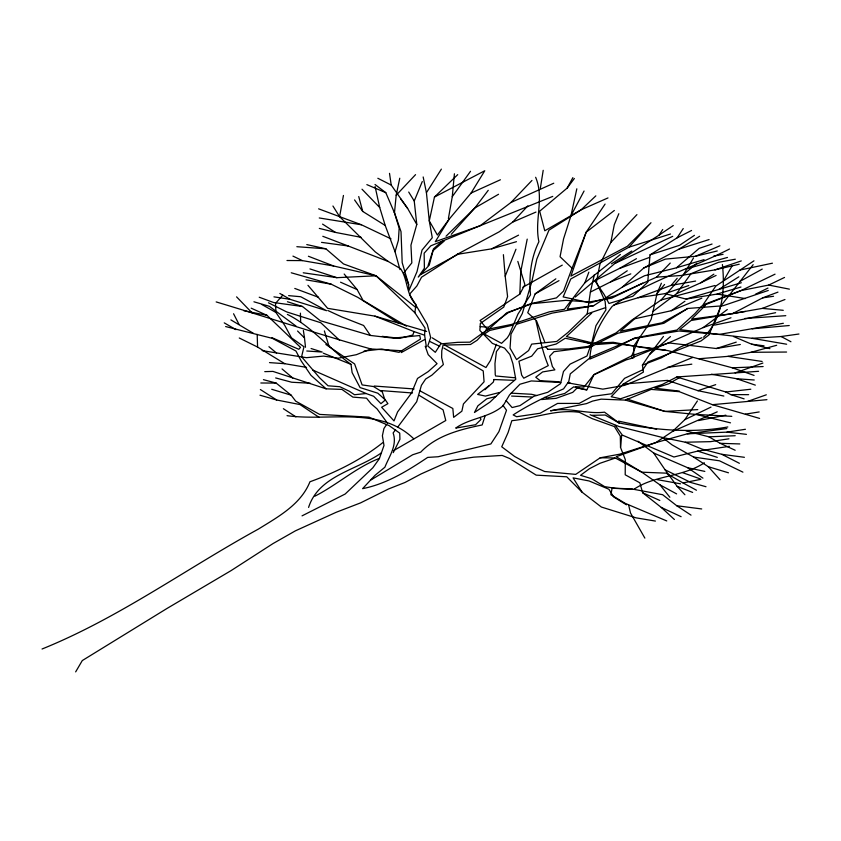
<?xml version="1.0" encoding="UTF-8"?>
<svg xmlns="http://www.w3.org/2000/svg" width="841" height="841" viewBox="0 0 841 841"><rect width="100%" height="100%" fill="white"/><g stroke="black" fill="none" stroke-linecap="round" stroke-linejoin="round"><path stroke-width="1.26" d="M691.565 230.466L677.142 237.835L650.03 254.865L647.738 282.229L632.884 296.221L608.989 303.496L604.143 294.497L594.797 280.673L619.449 268.468L636.448 258.66M527.833 205.877L512.705 222.087L499.281 231.759L457.21 254.339L421.551 277.194L416.852 286.014L409.535 294.276L427.281 324.416L430.655 337.43L427.764 345.977L435.302 352.316L440.768 343.895L457.851 342.329L469.93 342.171L487.486 329.588L480.064 320.495L519.822 294.119L520.726 271.664L527.212 239.117M448.4 218.544L452.279 196.657L454.413 173.772M674.387 519.496L661.278 507.428L642.682 492.763L639.854 482.818L625.21 474.797L625.294 459.564L620.532 447.433L621.657 435.554M399.969 269.593L395.06 251.764L398.413 240.232L399.16 228.153L394.471 212.847L396.185 195.238L399.769 178.208M722.398 264.537C725.121 289.504 722.766 319.117 703.549 337.22M426.376 346.87L424.579 335.075L425.052 328.085L414.865 312.726L415.948 304.442C406.035 294.897 408.116 279.78 400.631 268.731L388.248 261.488L375.286 251.932L339.606 216.673L332.931 206.013M607.99 197.919L581.163 209.777L548.942 230.192L536.81 259.123L531.869 281.493L522.303 313.514L510.981 334.161L510.045 348.153L516.584 359.591L528.59 350.56L531.67 344.116L556.721 341.457L567.99 332.447L587.207 313.882L590.382 292.09L594.335 274.755M540.364 188.184L543.202 170.324M339.606 216.673L343.443 195.459M506.093 400.631L512.116 407.549L520.011 405.614L533.825 396.311L547.754 392.295L560.537 383.664L563.47 371.512L570.124 364.121L586.976 355.995L592.222 341.025L595.964 325.677L605.898 309.94L605.142 301.499L596.427 282.082L599.938 264.2L610.797 242.513L614.319 224.631L618.818 213.709M457.714 174.634L434.461 197.046L429.278 220.899L432.274 237.73L422.024 250.103L417.01 271.622L408.842 290.702L408.652 284.563L402.187 262.623L401.02 231.706L394.282 212.111M480.253 326.623L488.369 327.233L508.311 312.663L530.587 303.738L556.437 297.882L563.523 291.112L572.08 268.216L560.053 256.736L563.565 238.855L570.965 215.664L576.821 188.804M661.383 283.217L657.042 293.52L651.228 319.149L647.013 326.886L633.725 346.124L633.683 357.761L626.177 359.885L593.82 374.823L586.766 390.066L573.646 386.86L564.721 393.472L547.176 398.024L544.505 397.383M494.024 379.543L493.331 382.087L484.858 389.751M408.705 192.042L414.245 201.01L416.779 224.452L410.955 245.141L411.827 262.897L403.585 273.083M428.122 265.472L433.483 248.831L442.66 240.852M485.162 415.675L482.177 424.947C460.227 429.446 436.5 435.459 420.752 452.122L412.679 454.76L371.154 479.822M307.964 285.32L327.633 308.332L374.939 316.142L414.003 331.585L412.847 335.002L399.959 338.355L382.192 336.358M496.358 344.337L490.471 360.442L485.951 367.538L444.447 344.957M486.024 329.63L511.57 324.416L549.278 311.853L564.437 309.278L584.863 282.786L588.847 272.158M572.08 268.216L586.177 232.179L605.078 204.079M555.838 278.834L535.128 293.887L527.738 312.715L535.728 320.085C539.459 335.38 542.056 351.16 548.279 365.625L523.764 378.208L521.651 375.097L518.929 361.22L531.659 356.174L537.588 348.805L556.216 344.011L565.226 338.24L589.877 343.422L613.226 342.298L641.536 347.365L667.849 350.592L732.311 367.801L754.072 375.401M495.759 396.553L486.781 398.792L477.888 405.825L474.461 412.489L490.009 402.072L499.785 392.684L515.796 379.291L512.926 363.722L509.888 354.513L504.547 348.111L492.395 343.401L479.864 330.45L480.327 323.449L503.77 307.091L507.586 296.61L505.199 276.153L515.964 249.241M575.517 386.702L583.948 387.06L594.114 374.466L631.78 355.817L639.034 338.187M414.245 201.01L422.287 181.53M393.262 452.647L399.927 439.275L399.738 433.147L389.162 425.641L368.978 417.147L319.622 414.403L295.706 401.157L291.133 395.165L276.174 383.086L263.443 379.659M308.584 507.407C318.96 475.249 356.784 470.319 381.394 452.847M570.965 215.664L584.064 191.023M519.822 294.119L524.9 284.636L517.825 261.393M595.838 195.858L581.163 209.777L544.779 230.781L539.67 211.217L567.17 188.079L572.868 177.64M572.479 299.753L567.233 309.078L593.588 305.714L622.414 287.044L644.605 275.722L676.458 267.795L704.096 259.627M723.723 280.431L732.206 265.703M75.658 671.875L82.281 660.574L166.875 608.537L231.107 570.597L273.01 543.58L295.338 530.871L336.169 512.285L360.6 502.876L388.658 488.915L404.931 482.503L421.015 473.977L450.955 460.584L473.735 457.157L502.172 455.433L509.793 458.587L536.201 475.144L566.75 476.794L582.067 492.185L601.368 507.039L636.059 517.846L655.412 521.073M547.901 349.341L568.747 348.931L587.954 346.439L616.043 332.899L631.749 320.158L661.079 300.016L683.481 274.629L693.552 257.924M434.461 197.046L484.773 170.755L471.065 193.073L449.02 219.364L435.312 241.682L480.19 225.703L552.768 196.395M449.02 219.364L437.394 235.038L429.278 220.899L426.429 192.694L441.378 169.125M386.555 424.547L383.927 428.542L382.382 435.785L383.99 445.467L379.333 458.723L372.826 467.806L345.146 494.035L302.045 515.859M575.244 297.083L614.897 263.422L658.976 235.196L662.719 229.509M677.142 237.835L683.239 228.552M676.606 493.888L659.933 484.837L641.83 472.19L616.211 456.705L655.78 442.618L672.474 431.475L684.9 419.606L697.399 400.968M758.582 371.312L676.826 376.978L662.477 384.4L620.532 398.781L611.186 396.731L623.234 384.095L643.407 372.069L642.408 365.11L649.651 354.355L663.444 336.463M452.279 196.657L470.518 171.291M652.952 311.475L676.616 293.625L690.945 273.735L718.498 262.318L735.339 259.207M567.17 188.079L574.35 178.492M488.253 190.308L474.86 207.969L451.27 234.282M395.606 429.783L393.115 432.926C397.509 445.246 389.204 456.295 384.863 467.239L374.97 475.365L362.608 488.642C386.597 483.922 407.622 470.823 427.67 457.409L438.15 456.747L490.86 443.943L498.913 431.643L506.503 410.25L502.897 405.246M397.74 427.081L416.684 401.746L421.425 385.315L425.63 379.049L431.906 375.139L443.375 364.552L441.641 357.625L441.767 350.844L443.081 345.094L470.508 344.484L477.089 340.269L488.621 328.106M500.332 346.639L496.432 351.527L494.96 363.627L495.254 375.044M753.158 264.663L720.968 305.83L708.942 334.97L701.047 340.92L647.99 361.987L642.829 369.756L624.548 378.345L611.649 393.756L592.106 396.458L579.176 403.407L557.551 403.428L540.122 413.257L516.616 416.715L513.157 414.918C529.084 404.553 546.293 396.479 563.565 388.857L568.768 381.509L570.272 373.846L591.097 356.931L634.503 338.481L678.897 331.007L719.108 334.434L751.98 338.292L786.64 344.221M657.042 293.52L664.569 284.479M613.804 305.031L638.119 297.725L671.129 285.383L677.184 278.266M282.818 295.128L275.501 303.391L275.953 312.474L284.836 325.541L291.438 337.819L303.979 346.755L301.583 356.763L319.612 377.798L328.032 385.798L339.838 386.713L349.414 391.296L354.492 394.734L366.108 393.535L373.677 396.269L380.941 403.669L385.378 399.938L377.798 393.189L360.074 387.585L352.116 372.595L351.012 364.374C329.052 348.605 311.916 326.466 287.359 314.397M739.228 264.221L715.018 269.866L681.021 275.512L656.611 277.12L615.107 295.748L590.224 302.855L563.155 296.915L570.808 278.939L628.963 247.191L650.976 222.728L627.386 246.276L570.902 276.111L586.177 232.179L614.351 210.471M610.797 242.513L636.931 214.623M396.185 195.238L415.549 174.644M444.29 240.989L433.073 250.618L429.246 265.115L418.24 277.088L424.4 268.226L424.148 253.215L430.802 245.814L480.19 225.703L510.96 202.492L531.954 180.447M656.611 277.12L670.245 263.054M705.2 305.63L691.607 319.138L732.616 313.609L762.356 308.395L784.958 299.512M446.045 236.226L474.86 207.969L498.545 194.282M591.749 313.073L566.424 336.547L591.559 342.75M487.212 330.65L506.85 312.705L532.048 303.696L565.825 300.353L589.057 301.982L611.796 298.124L642.766 283.091M622.414 287.044L643.785 267.985L679.065 249.104L699.628 236.279M676.458 267.795L699.186 248.368L712.064 244.037M649.651 354.355L670.456 336.589M620.395 254.476L584.863 282.786M683.481 274.629L696.832 263.286M488.905 385.819L477.583 394.408L485.436 396.079L499.47 392.484M382.644 442.755C360.968 459.974 335.874 472.39 309.951 481.767C300.868 504.516 278.224 516.763 258.523 529.01C186.197 568.705 118.886 617.967 42.05 649.01M631.139 358.213L668.584 342.897L703.234 327.58L727.318 309.52M726.845 428.584L687.307 433.809L655.78 442.618L619.649 454.193L600.211 457.788L575.696 474.387L544.653 471.517L529.651 464.695L514.618 456.474L501.741 446.792L508.143 432.421L511.843 420.668C534.403 418.471 556.027 409.104 579.249 412.29L592.285 418.671L614.414 426.576L620.301 436.09L620.532 447.433M768.285 290.46L722.871 305.788L687.728 308.468L661.972 322.807L620.385 331.228L634.671 318.813L671.244 310.728L684.952 301.215M658.976 235.196L673.263 225.556M694.435 235.333L679.581 245.299L650.03 254.865M590.382 292.09L610.671 281.872L627.26 270.791M753.957 260.836L715.849 286.035L702.95 304.905L741.194 290.513L775.055 274.166M676.616 293.625L700.7 282.828L713.872 274.166M638.119 297.725L665 293.625L686.056 299.081L718.887 289.409L738.85 276.815M611.407 263.832L631.77 251.007M687.728 308.468L663.854 323.312L617.851 333.225L590.403 347.039L553.977 351.696L549.625 356.269L552.39 366.56L554.892 369.861L542.613 371.932L535.759 377.21L540.111 380.679L559.265 381.793M314.912 496.169C337.136 484.815 356.206 467.333 379.459 458.356M522.871 287.265L562.272 265.125M679.791 377.409L668.69 383.822L654.855 388.174L679.339 391.118M614.908 458.187L599.98 463.286L589.478 468.689L580.542 475.302L591.854 478.771L604.658 486.634L615.812 488.411L633.851 489.346C655.013 474.923 682.808 477.141 704.359 462.813M401.283 352.589L424.642 339.533M393.388 450.755L445.772 420.511L443.07 409.84L419.323 395.438M535.128 293.887L558.981 280.652M739.985 281.388L762.24 269.078M420.889 274.45L458.787 253.856M732.616 313.609L762.692 297.851L777.967 292.121M457.21 254.339L491.68 248.841L518.55 235.154M755.439 294.245L767.959 288.074M729.494 249.02C690.703 268.763 647.969 281.199 612.174 306.366C600.632 321.493 590.687 339.753 589.825 359.086L614.182 348.826L634.461 338.061L676.973 330.008L694.918 313.598L701.573 306.208L741.194 290.513L768.748 285.067L784.527 277.446M700.7 282.828L716.09 275.438M684.9 419.606L711.013 407.097M614.897 263.422L672.726 236.332M672.474 431.475L717.226 411.838M471.065 193.073L500.395 179.774M510.96 202.492L553.756 183.222M701.857 337.725L680.348 347.039L661.531 357.761L642.408 365.11M512.705 222.087L535.959 212.079M727.822 426.955C691.491 433.493 654.929 430.045 619.05 422.939L604.521 412.164C586.461 414.445 568.747 406.802 550.54 410.829L586.524 403.606L592.527 401.104L601.147 399.149L625.42 400.106L651.197 389.394L679.307 391.675L712.422 404.679L759.612 418.419M643.785 267.985L665.42 259.112L695.486 256.274L719.917 245.793M692.763 357.436L624.6 385.367L602.808 389.152L567.906 382.876M671.244 310.728L701.867 298.166M610.671 281.872L630.803 273.872M402.187 350.771L370.87 348.962L356.363 354.692L338.355 358.192L323.512 356.1L306.429 357.677L262.14 350.623M619.449 268.468L649.599 257.367M703.234 327.58L730.987 317.751M735.129 372.889L762.882 363.06M747.702 401.388L766.309 394.807M516.837 324.195L552.074 313.136L593.588 305.714M631.78 355.817L668.584 342.897L716.322 348.531L740.322 344.495M623.234 384.095L667.491 380.353L697.998 390.697L715.702 384.642M715.018 269.866L741.278 260.899M587.207 313.882L605.657 307.606M665 293.625L688.8 285.541M716.322 348.531L736.253 342.14M679.065 249.104L709.1 239.559M628.963 247.191L670.487 233.998M718.887 289.409L741.331 282.744M686.056 299.081L717.131 294.056L740.953 287.023M491.68 248.841L516.469 241.682M686.172 268.91L727.486 257.441M698.997 358.75L727.896 356.363L751.034 352.295L776.674 345.283M661.079 300.016L714.924 285.509M729.389 446.329L697.662 451.091L673.914 457.01L622.351 435.112L615.244 425.378M695.486 256.274L717.268 250.954M512.053 325.351L489.714 330.46L484.374 334.077L501.551 343.338L507.291 337.872L509.215 334.855L517.961 314.071L530.513 294.855C528.768 276.689 530.797 258.24 538.902 241.714C534.203 220.079 544.526 198.402 535.643 177.283M714.545 325.11L775.612 312.694M739.786 270.087L772.437 263.191M600.211 457.788L615.255 457.967L641.83 472.19L666.104 473.147L683.018 482.923L700.931 479.307M698.377 420.584L725.836 415.191M713.652 256.148L723.092 254.318M671.129 285.383L695.633 281.062M745.441 311.433L691.134 320.484L679.759 329.609L719.108 334.434L783.349 323.28M745.399 414.14L759.192 411.943M687.307 433.809L726.992 432.137L745.431 429.278M728.937 438.802L710.498 441.651L685.289 442.229L662.508 437.499L619.008 426.534L590.088 414.718M762.692 297.851L773.552 296.274M751.98 338.292L781.11 336.526L798.95 334.014M667.407 367.38L691.828 364.164M364.1 351.075L381.877 349.057L399.023 352.347L420.468 339.102L419.785 335.527L393.346 338.135L370.376 335.443L320.263 320.705L302.497 306.513L287.454 301.751M676.826 376.978L725.825 392.011L750.834 389.225M712.422 404.679L766.939 399.675M752.138 328.81L789.247 325.53M541.415 399.559L556.101 398.34L572.732 392.358L577.063 388.048L586.65 389.667M596.626 344.516L613.036 343.265L665.788 350.171M744.863 318.487L785.788 315.68M697.778 409.609L664.905 411.407L625.42 400.106M303.244 272.789L336.915 277.677L376.043 275.795L416.137 307.722M686.056 430.897L708.9 436.815L735.202 435.722M732.311 367.801L763.134 366.55M287.033 415.664C329.23 421.614 379.69 405.709 413.814 438.855M264.757 371.638L272.936 371.407L326.098 388.826L341.909 389.404L352.873 397.11L366.529 398.182L371.06 403.754L377.02 408.863L387.47 423.149M592.306 415.317L605.205 415.034L619.344 423.191M751.034 352.295L786.587 352.043M725.825 392.011L730.829 394.608L748.637 394.66M286.981 260.51L302.34 260.605L333.667 265.998L376.043 275.795L414.865 312.726M260.815 382.991L276.174 383.086M708.9 436.815L720.18 443.323L739.828 443.932M493.835 379.533L514.093 380.321M632.348 488.968L612.122 488.106L610.881 494.697L625.22 503.36L666.755 520.936M511.591 396.069L531.785 397.005M627.029 399.012L664.905 411.407L696.39 414.466L731.807 416.327M310.266 383.254L291.701 382.235L275.659 377.935M511.254 393.146L531.438 394.271L536.621 395.501M374.234 386.03L414.098 388.952M560.81 382.508L531.333 380.941L519.906 384.253L509.52 394.934L503.16 405.698C489.62 417.725 470.045 417.861 455.706 428.08L475.564 424.726L480.957 419.491L480.222 417.451M567.728 382.97L570.377 383.149M306.786 351.002L322.177 352.043L311.075 348.521M711.318 374.256L736.653 378.734L754.24 379.995M269.498 362.608L284.794 363.701L306.534 367.37M296.841 246.697L325.898 248.81L343.506 263.948L376.043 275.795M380.468 390.55L412.479 392.989M762.356 308.395L783.265 310.308M288.631 295.633L300.752 296.736L326.518 310.686L290.019 299.312L273.945 296.852M495.559 375.969L515.522 377.83M726.992 432.137L746.43 434.355M633.851 489.346L662.624 494.697L676.763 505.746L701.709 508.952M685.289 442.229L702.014 449.115L721.841 454.319L744.401 457.304M733.468 336.495L751.581 344.179L764.048 345.84M321.535 242.366L348.185 245.982L388.248 261.488M302.497 306.513L273.567 302.508L259.228 297.23M662.508 437.499L671.97 444.826L693.604 457.062L719.476 460.805L742.918 472.148M727.896 356.363L762.125 361.462M717.131 294.056L745.357 298.576M319.254 217.966L361.441 224.778L391.023 238.865M306.029 279.822L331.186 284.184L357.772 297.336L398.666 323.144M656.789 479.559L680.558 483.817M319.317 228.395L335.412 232.4L361.146 237.341M259.985 395.207L276.668 399.99L299.985 404.563L319.16 417.378M768.748 285.067L789.405 289.146M243.722 310.676L267.028 315.354L300.5 347.375L298.828 349.299L271.948 337.704M697.998 390.697L723.859 396.048M225.64 326.55L272.442 338.387L295.927 351.012L301.236 361.01L310.96 375.317L326.098 388.826M618.524 421.11L656.632 429.215M637.93 441.199L653.657 452.994L687.696 467.733L704.832 471.402M306.786 244.584L325.898 248.81M751.581 344.179L769.914 348.647M696.39 414.466L730.503 422.844M584.127 341.803L592.916 343.99M216.169 301.919C267.795 317.425 319.002 334.329 370.87 348.962M705.998 486.729L690.924 482.524L665.063 469.793L653.657 452.994M291.238 272.778L331.186 284.184M253.929 301.793L269.372 306.324L296.074 326.129M374.939 316.142L426.639 331.438M693.604 457.062L708.322 466.713L728.464 472.8M271.727 389.288L291.133 395.165M697.662 451.091L717.31 457.367M730.829 394.608L744.127 398.865M309.94 268.92L336.915 277.677M736.653 378.734L755.334 385.136M414.003 331.585L424.6 335.223M682.745 472.726L700.006 478.771M318.623 208.831L361.441 224.778M294.781 288.442L318.487 297.283M322.807 236.3L348.185 245.982M308.395 256.253L333.667 265.998M665.063 469.793L677.121 486.329L692.648 492.416M323.238 353.146L351.012 364.374M366.844 184.621L385.798 192.673L394.471 212.847M312.789 370.061L366.108 393.535M340.542 282.198L357.141 289.588L363.039 300.384L406.434 326.129M642.682 492.763L659.828 500.469M251.186 308.174L267.028 315.354M720.18 443.323L735.171 450.25M327.811 310.487L341.583 316.847L363.617 325.488L370.376 335.443M661.278 507.428L681.115 516.689M292.941 256.106L302.34 260.605M429.888 341.52L439.748 346.282M239.275 337.998L257.577 347.07L284.794 363.701M268.458 302.792L286.665 311.916L320.799 322.744L339.585 340.279M420.111 390.928L452.836 408.484L453.646 417.346L461.877 411.175L463.423 403.932L484.08 381.803L483.228 370.923L443.859 348.079M377.84 178.271L391.212 185.062L407.633 208.431L416.779 224.452M721.841 454.319L739.386 463.296M781.11 336.526L790.939 341.74M230.897 319.895L253.288 333.257M683.018 482.923L696.453 490.219M262.087 304.652L275.953 312.474M279.843 293.446L290.019 299.312M224.253 322.87L235.995 329.651M432.158 337.809L441.504 343.496M626.45 504.81L613.646 496.936L608.926 489.252L589.12 480.968L573.078 477.856L582.067 492.185M381.688 391.591L373.53 386.545L362.114 384.915L354.608 363.953L325.856 344.474M354.566 199.927L362.723 211.438L385.21 225.462L395.06 251.764M260.374 389.541L276.668 399.99M322.566 224.116L335.412 232.4M283.375 408.705L295.885 416.852M676.763 505.746L691.018 515.134M687.696 467.733L702.929 478.151M375.023 184.484L385.798 192.673M268.941 346.702L276.573 353.073M282.04 368.926L292.752 377.998M297.567 331.028L304.495 337.914L305.493 347.259M362.019 189.214L379.701 207.506L385.21 225.462M236.584 296.862L252.563 313.357M677.121 486.329L684.9 494.75M708.322 466.713L720.022 479.706M545.841 346.944L547.712 349.057M344.169 274.019L357.141 289.588M659.933 484.837L669.846 497.252M400.526 198.707L407.633 208.431M644.858 538.103L630.487 512.936L628.69 505.168M233.567 313.756L238.907 324.174M536.558 320.915L544.894 342.466M404.773 274.103L408.652 284.563M425.231 346.271L428.185 354.639L437.068 363.68L428.248 371.564L417.514 378.45L411.501 393.02L397.593 411.922L394.009 420.921L381.635 407.244L387.911 403.669L384.526 398.697L381.993 390.949M324.374 330.923L328.999 346.292M358.739 196.552L362.723 211.438M375.075 186.481L379.701 207.506M423.17 176.967L426.429 192.694M303.37 330.45L304.495 337.914M389.509 173.351L391.212 185.062M503.391 254.676L505.199 276.153M257.188 334.382L257.577 347.07M300.416 313.167L300.668 322.082"/></g></svg>
